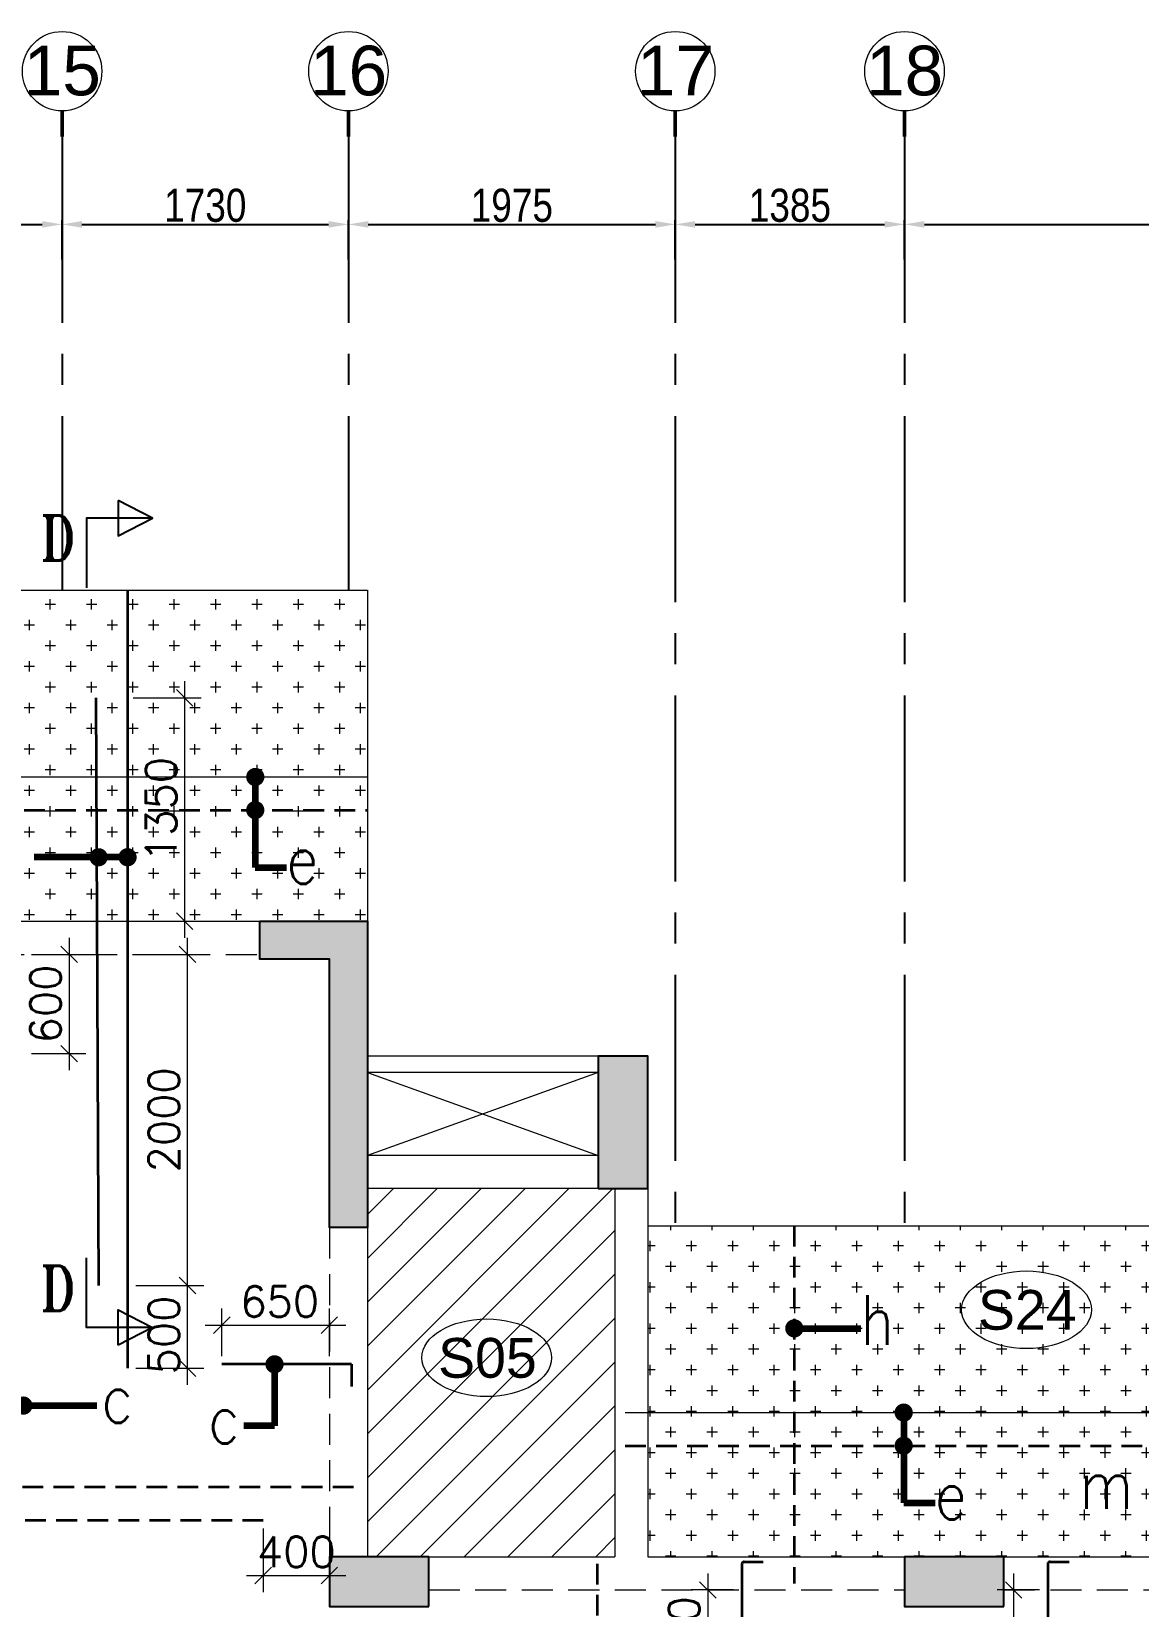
# Model space of a CAD drawing. Header units: millimetres. Extents: x 1255966 to 1543449, y 318653 to 465396.
# Drawn here: x 1278747 to 1285436, y 360888 to 370403 of the extents above; entities that cross this region are included whole.
import ezdxf
from ezdxf.enums import TextEntityAlignment as Align

# ---------------------------------------------------------------- set-up
doc = ezdxf.new("R2010")
doc.units = ezdxf.units.MM
doc.header["$LTSCALE"] = 500
doc.header["$MEASUREMENT"] = 0
doc.header["$PDMODE"] = 34
for name, pattern in [('CONTINOUS', [0]), ('DASHED2', [0.375, 0.25, -0.125]), ('HIDDEN', [0.375, 0.25, -0.125]), ('PHANTOM2', [1.25, 0.625, -0.125, 0.125, -0.125, 0.125, -0.125]), ('Site$0$CENTER2', [1.125, 0.75, -0.125, 0.125, -0.125])]:
    doc.linetypes.add(name, pattern=pattern)
doc.layers.get('Defpoints').update_dxf_attribs({"lineweight": 0})
for name, color, linetype, lineweight in [('ARROW', 1, 'Continuous', 0), ('CALL', 1, 'Continuous', 18), ('CUT OUT', 1, 'Continuous', 13), ('GRID NO.', 7, 'Continuous', 20), ('HATCH', 1, 'Continuous', 5), ('ST-DIM', 1, 'PHANTOM2', 15), ('STC AROW', 211, 'Continuous', 9), ('STC REINF.BOTTOM', 7, 'Continuous', 35), ('TEXT 01', 3, 'Continuous', 15), ('TOWER AREA BEAM..', 3, 'Continuous', 20), ('TOWER COL HATCH', 253, 'Continuous', 20)]:
    doc.layers.add(name, color=color, linetype=linetype, lineweight=lineweight)
for name, color, linetype in [('GRID', 7, 'Continuous'), ('GRID DIM', 7, 'Continuous'), ('S-COLUMN-HATCH', 253, 'Continuous'), ('S-FRAMING PLAN', 4, 'Continuous'), ('S-T', 3, 'Continuous'), ('sec', 31, 'Continuous'), ('TEXT-20', 3, 'Continuous'), ('TOWER AREA COLUMN.', 6, 'Continuous')]:
    doc.layers.add(name, color=color, linetype=linetype)
doc.styles.add('ABHI', font='arial.ttf')
doc.styles.add('D50', font='arial.ttf', dxfattribs={"width": 0.8})
doc.styles.add('ROMANCE', font='romans.shx')
doc.styles.add('RT', font='romant.shx', dxfattribs={"height": 8})
doc.styles.add('S-T', font='romans.shx')
doc.dimstyles.new('GRID DIM', dxfattribs={"dimtxt": 250, "dimasz": 100, "dimexe": 75, "dimexo": 0, "dimgap": 50, "dimtad": 1, "dimdec": 0, "dimzin": 0, "dimdsep": 46, "dimtxsty": 'ROMANCE', "dimblk": 'ARCHTICK', "dimcen": 0, "dimdle": 0.5, "dimclrd": 8, "dimclre": 8, "dimclrt": 3, "dimadec": 0, "dimazin": 0, "dimtfac": 1, "dimtdec": 0, "dimtmove": 0, "dimatfit": 3, "dimldrblk": 'DOT', "dimfxl": 200, "dimtolj": 1, "dimtzin": 0, "dimlwd": -1, "dimlwe": -1, "dimarcsym": 2})
doc.dimstyles.new('INNER DIM', dxfattribs={"dimtxt": 200, "dimasz": 120, "dimexe": 25, "dimexo": 25, "dimgap": 12, "dimtad": 1, "dimdec": 0, "dimrnd": 5, "dimzin": 0, "dimdsep": 46, "dimtxsty": 'D50', "dimcen": 0.09, "dimdle": 25, "dimclrt": 6, "dimadec": 0, "dimazin": 0, "dimtfac": 1, "dimtdec": 0, "dimtofl": 0, "dimtmove": 1, "dimatfit": 3, "dimfxl": 75, "dimtolj": 1, "dimtzin": 0, "dimarcsym": 0})
pattern_1 = [(90, (-1381890.62, -304839.69), (-125, 125), [62.5, -187.5]), (180, (-1381859.37, -304808.44), (-125, -125), [62.5, -187.5])]

# ---------------------------------------------------------------- blocks, each defined once
blk = doc.blocks.new('GRID MARK')
at = {"layer": 'GRID NO.', "const_width": 50}
blk.add_lwpolyline([(0, -541), (0, -891)], dxfattribs=at)
at = {"layer": 'GRID NO.'}
blk.add_circle((0, 0), 541, dxfattribs=at)
at = {"layer": 'GRID NO.', "style": 'D50', "width": 0.8}
blk.add_attdef('Y1', text='', height=500, dxfattribs=at).set_placement((-33, -267), align=Align.CENTER)
blk = doc.blocks.new('*D376')
at = {"layer": 'Defpoints', "color": 0, "linetype": 'Continuous', "transparency": 16777216}
for p in [(1278931.6, 369237.4), (1278931.6, 368999.4), (1277431.6, 368926.4)]:
    blk.add_point(p, dxfattribs=at)
at = {"layer": 'GRID DIM', "color": 0, "linetype": 'Continuous', "lineweight": -2, "transparency": 16777216}
for p, q in [((1277431.6, 368951.4), (1277431.6, 369262.4)), ((1278931.6, 369024.4), (1278931.6, 369262.4))]:
    blk.add_line(p, q, dxfattribs=at)
at = {"layer": 'GRID DIM', "linetype": 'Continuous', "lineweight": -2, "transparency": 16777216}
blk.add_line((1277551.6, 369237.4), (1278811.6, 369237.4), dxfattribs=at)
at = {"layer": 'GRID DIM', "linetype": 'Continuous', "transparency": 16777216}
for points in [[(1277551.6, 369257.4), (1277551.6, 369217.4), (1277431.6, 369237.4)], [(1278811.6, 369257.4), (1278811.6, 369217.4), (1278931.6, 369237.4)]]:
    blk.add_solid(points, dxfattribs=at)
at = {"layer": 'GRID DIM', "linetype": 'Continuous', "transparency": 16777216, "insert": (1278181.6, 369351.5), "char_height": 200, "attachment_point": 5, "style": 'D50'}
blk.add_mtext('\\A1;1500', dxfattribs=at)
blk = doc.blocks.new('*D377')
at = {"layer": 'Defpoints', "color": 0, "linetype": 'Continuous', "transparency": 16777216}
for p in [(1280661.6, 369237.4), (1278931.6, 368999.4), (1280661.6, 368999.4)]:
    blk.add_point(p, dxfattribs=at)
at = {"layer": 'GRID DIM', "color": 0, "linetype": 'Continuous', "lineweight": -2, "transparency": 16777216}
for p, q in [((1278931.6, 369024.4), (1278931.6, 369262.4)), ((1280661.6, 369024.4), (1280661.6, 369262.4))]:
    blk.add_line(p, q, dxfattribs=at)
at = {"layer": 'GRID DIM', "linetype": 'Continuous', "lineweight": -2, "transparency": 16777216}
blk.add_line((1279051.6, 369237.4), (1280541.6, 369237.4), dxfattribs=at)
at = {"layer": 'GRID DIM', "linetype": 'Continuous', "transparency": 16777216}
for points in [[(1279051.6, 369257.4), (1279051.6, 369217.4), (1278931.6, 369237.4)], [(1280541.6, 369257.4), (1280541.6, 369217.4), (1280661.6, 369237.4)]]:
    blk.add_solid(points, dxfattribs=at)
at = {"layer": 'GRID DIM', "linetype": 'Continuous', "transparency": 16777216, "insert": (1279796.6, 369351.6), "char_height": 200, "attachment_point": 5, "style": 'D50'}
blk.add_mtext('\\A1;1730', dxfattribs=at)
blk = doc.blocks.new('*D378')
at = {"layer": 'Defpoints', "color": 0, "linetype": 'Continuous', "transparency": 16777216}
for p in [(1282636.6, 369237.4), (1280661.6, 368999.4), (1282636.6, 368999.4)]:
    blk.add_point(p, dxfattribs=at)
at = {"layer": 'GRID DIM', "color": 0, "linetype": 'Continuous', "lineweight": -2, "transparency": 16777216}
for p, q in [((1280661.6, 369024.4), (1280661.6, 369262.4)), ((1282636.6, 369024.4), (1282636.6, 369262.4))]:
    blk.add_line(p, q, dxfattribs=at)
at = {"layer": 'GRID DIM', "linetype": 'Continuous', "lineweight": -2, "transparency": 16777216}
blk.add_line((1280781.6, 369237.4), (1282516.6, 369237.4), dxfattribs=at)
at = {"layer": 'GRID DIM', "linetype": 'Continuous', "transparency": 16777216}
for points in [[(1280781.6, 369257.4), (1280781.6, 369217.4), (1280661.6, 369237.4)], [(1282516.6, 369257.4), (1282516.6, 369217.4), (1282636.6, 369237.4)]]:
    blk.add_solid(points, dxfattribs=at)
at = {"layer": 'GRID DIM', "linetype": 'Continuous', "transparency": 16777216, "insert": (1281649.1, 369351.5), "char_height": 200, "attachment_point": 5, "style": 'D50'}
blk.add_mtext('\\A1;1975', dxfattribs=at)
blk = doc.blocks.new('*D379')
at = {"layer": 'Defpoints', "color": 0, "linetype": 'Continuous', "transparency": 16777216}
for p in [(1284021.6, 369237.4), (1282636.6, 368999.4), (1284021.6, 368999.4)]:
    blk.add_point(p, dxfattribs=at)
at = {"layer": 'GRID DIM', "color": 0, "linetype": 'Continuous', "lineweight": -2, "transparency": 16777216}
for p, q in [((1282636.6, 369024.4), (1282636.6, 369262.4)), ((1284021.6, 369024.4), (1284021.6, 369262.4))]:
    blk.add_line(p, q, dxfattribs=at)
at = {"layer": 'GRID DIM', "linetype": 'Continuous', "lineweight": -2, "transparency": 16777216}
blk.add_line((1282756.6, 369237.4), (1283901.6, 369237.4), dxfattribs=at)
at = {"layer": 'GRID DIM', "linetype": 'Continuous', "transparency": 16777216}
for points in [[(1282756.6, 369257.4), (1282756.6, 369217.4), (1282636.6, 369237.4)], [(1283901.6, 369257.4), (1283901.6, 369217.4), (1284021.6, 369237.4)]]:
    blk.add_solid(points, dxfattribs=at)
at = {"layer": 'GRID DIM', "linetype": 'Continuous', "transparency": 16777216, "insert": (1283329.1, 369351.6), "char_height": 200, "attachment_point": 5, "style": 'D50'}
blk.add_mtext('\\A1;1385', dxfattribs=at)
blk = doc.blocks.new('*D380')
at = {"layer": 'Defpoints', "color": 0, "linetype": 'Continuous', "transparency": 16777216}
for p in [(1287551.6, 369237.4), (1284021.6, 368999.4), (1287551.6, 368715.4)]:
    blk.add_point(p, dxfattribs=at)
at = {"layer": 'GRID DIM', "color": 0, "linetype": 'Continuous', "lineweight": -2, "transparency": 16777216}
for p, q in [((1284021.6, 369024.4), (1284021.6, 369262.4)), ((1287551.6, 368740.4), (1287551.6, 369262.4))]:
    blk.add_line(p, q, dxfattribs=at)
at = {"layer": 'GRID DIM', "linetype": 'Continuous', "lineweight": -2, "transparency": 16777216}
blk.add_line((1284141.6, 369237.4), (1287431.6, 369237.4), dxfattribs=at)
at = {"layer": 'GRID DIM', "linetype": 'Continuous', "transparency": 16777216}
for points in [[(1284141.6, 369257.4), (1284141.6, 369217.4), (1284021.6, 369237.4)], [(1287431.6, 369257.4), (1287431.6, 369217.4), (1287551.6, 369237.4)]]:
    blk.add_solid(points, dxfattribs=at)
at = {"layer": 'GRID DIM', "linetype": 'Continuous', "transparency": 16777216, "insert": (1285786.6, 369351.6), "char_height": 200, "attachment_point": 5, "style": 'D50'}
blk.add_mtext('\\A1;3530', dxfattribs=at)
blk = doc.blocks.new('_ArchTick')
at = {"color": 0, "linetype": 'ByBlock', "const_width": 0.15}
blk.add_lwpolyline([(-0.5, -0.5), (0.5, 0.5)], dxfattribs=at)
blk = doc.blocks.new('_Dot')
at = {"color": 0, "linetype": 'ByBlock', "lineweight": -2}
blk.add_line((-0.5, 0), (-1, 0), dxfattribs=at)
at = {"color": 0, "linetype": 'ByBlock', "const_width": 0.5}
blk.add_lwpolyline([(-0.25, 0, 1), (0.25, 0, 1)], format="xyb", close=True, dxfattribs=at)
blk = doc.blocks.new('_Oblique')
at = {"color": 0, "linetype": 'ByBlock', "lineweight": -2}
blk.add_line((-0.5, -0.5), (0.5, 0.5), dxfattribs=at)
blk = doc.blocks.new('*D602')
at = {"layer": 'Defpoints', "color": 0, "linetype": 'ByBlock', "transparency": 16777216}
for p in [(1280146.6, 361408.2, 0), (1280546.6, 361408.2, 0), (1280546.6, 361075.4)]:
    blk.add_point(p, dxfattribs=at)
at = {"layer": 'ST-DIM', "color": 1, "linetype": 'CONTINOUS', "transparency": 16777216}
for p, q in [((1280146.6, 361358.2), (1280146.6, 360975.4)), ((1280546.6, 361358.2), (1280546.6, 360975.4)), ((1280046.6, 361075.4), (1280646.6, 361075.4))]:
    blk.add_line(p, q, dxfattribs=at)
at = {"layer": 'ST-DIM', "color": 1, "linetype": 'ByBlock', "transparency": 16777216, "xscale": 100, "yscale": 100, "zscale": 100, "rotation": 180}
blk.add_blockref('_Oblique', (1280146.6, 361075.4), dxfattribs=at)
at = {"layer": 'ST-DIM', "color": 1, "linetype": 'ByBlock', "transparency": 16777216, "xscale": 100, "yscale": 100, "zscale": 100}
blk.add_blockref('_Oblique', (1280546.6, 361075.4), dxfattribs=at)
at = {"layer": 'ST-DIM', "color": 3, "linetype": 'ByBlock', "transparency": 16777216, "insert": (1280346.6, 361217.9), "char_height": 185, "attachment_point": 5, "style": 'ROMANCE'}
blk.add_mtext('\\A1;400', dxfattribs=at)
blk = doc.blocks.new('*D603')
at = {"layer": 'Defpoints', "color": 0, "linetype": 'ByBlock', "transparency": 16777216}
for p in [(1280546.6, 362587.2), (1279896.6, 362350.9, 0), (1280546.6, 362350.9, 0)]:
    blk.add_point(p, dxfattribs=at)
at = {"layer": 'ST-DIM', "color": 1, "linetype": 'CONTINOUS', "transparency": 16777216}
for p, q in [((1279896.6, 362400.9), (1279896.6, 362687.2)), ((1280546.6, 362400.9), (1280546.6, 362687.2)), ((1279796.6, 362587.2), (1280646.6, 362587.2))]:
    blk.add_line(p, q, dxfattribs=at)
at = {"layer": 'ST-DIM', "color": 1, "linetype": 'ByBlock', "transparency": 16777216, "xscale": 100, "yscale": 100, "zscale": 100, "rotation": 180}
blk.add_blockref('_Oblique', (1279896.6, 362587.2), dxfattribs=at)
at = {"layer": 'ST-DIM', "color": 1, "linetype": 'ByBlock', "transparency": 16777216, "xscale": 100, "yscale": 100, "zscale": 100}
blk.add_blockref('_Oblique', (1280546.6, 362587.2), dxfattribs=at)
at = {"layer": 'ST-DIM', "color": 3, "linetype": 'ByBlock', "transparency": 16777216, "insert": (1280246.6, 362729.7), "char_height": 185, "attachment_point": 5, "style": 'ROMANCE'}
blk.add_mtext('\\A1;650', dxfattribs=at)
blk = doc.blocks.new('*D666')
at = {"layer": 'Defpoints', "color": 0, "linetype": 'ByBlock', "transparency": 16777216}
for p in [(1284887.2, 360987.9), (1284681.2, 360187.9), (1284887.2, 360187.9)]:
    blk.add_point(p, dxfattribs=at)
at = {"layer": 'ST-DIM', "color": 1, "linetype": 'CONTINOUS', "transparency": 16777216}
for p, q in [((1284681.2, 361087.9), (1284681.2, 360087.9)), ((1284837.2, 360987.9), (1284581.2, 360987.9)), ((1284837.2, 360187.9), (1284581.2, 360187.9))]:
    blk.add_line(p, q, dxfattribs=at)
at = {"layer": 'ST-DIM', "color": 1, "linetype": 'ByBlock', "transparency": 16777216, "xscale": 100, "yscale": 100, "zscale": 100}
for p, rotation in [((1284681.2, 360987.9), 90), ((1284681.2, 360187.9), 270)]:
    blk.add_blockref('_Oblique', p, dxfattribs=dict(at, rotation=rotation))
at = {"layer": 'ST-DIM', "color": 3, "linetype": 'ByBlock', "transparency": 16777216, "insert": (1284538.7, 360587.9), "char_height": 185, "attachment_point": 5, "rotation": 90, "style": 'ROMANCE'}
blk.add_mtext('\\A1;800', dxfattribs=at)
blk = doc.blocks.new('*D667')
at = {"layer": 'Defpoints', "color": 0, "linetype": 'ByBlock', "transparency": 16777216}
for p in [(1283038.7, 360987.9), (1282832.7, 360437.9), (1283038.7, 360437.9)]:
    blk.add_point(p, dxfattribs=at)
at = {"layer": 'ST-DIM', "color": 1, "linetype": 'CONTINOUS', "transparency": 16777216}
for p, q in [((1282832.7, 361087.9), (1282832.7, 360337.9)), ((1282988.7, 360987.9), (1282732.7, 360987.9)), ((1282988.7, 360437.9), (1282732.7, 360437.9))]:
    blk.add_line(p, q, dxfattribs=at)
at = {"layer": 'ST-DIM', "color": 1, "linetype": 'ByBlock', "transparency": 16777216, "xscale": 100, "yscale": 100, "zscale": 100}
for p, rotation in [((1282832.7, 360987.9), 90), ((1282832.7, 360437.9), 270)]:
    blk.add_blockref('_Oblique', p, dxfattribs=dict(at, rotation=rotation))
at = {"layer": 'ST-DIM', "color": 3, "linetype": 'ByBlock', "transparency": 16777216, "insert": (1282690.2, 360712.9), "char_height": 185, "attachment_point": 5, "rotation": 90, "style": 'ROMANCE'}
blk.add_mtext('\\A1;550', dxfattribs=at)
blk = doc.blocks.new('*D760')
at = {"layer": 'Defpoints', "color": 0, "linetype": 'ByBlock', "transparency": 16777216}
for p in [(1278697.6, 364827.7), (1278697.6, 364227.7), (1278974.4, 364227.7)]:
    blk.add_point(p, dxfattribs=at)
at = {"layer": 'ST-DIM', "color": 1, "linetype": 'CONTINOUS', "transparency": 16777216}
for p, q in [((1278974.4, 364927.7), (1278974.4, 364127.7)), ((1278747.6, 364827.7), (1279074.4, 364827.7)), ((1278747.6, 364227.7), (1279074.4, 364227.7))]:
    blk.add_line(p, q, dxfattribs=at)
at = {"layer": 'ST-DIM', "color": 1, "linetype": 'ByBlock', "transparency": 16777216, "xscale": 100, "yscale": 100, "zscale": 100}
for p, rotation in [((1278974.4, 364827.7), 90), ((1278974.4, 364227.7), 270)]:
    blk.add_blockref('_Oblique', p, dxfattribs=dict(at, rotation=rotation))
at = {"layer": 'ST-DIM', "color": 3, "linetype": 'ByBlock', "transparency": 16777216, "insert": (1278831.9, 364527.7), "char_height": 185, "attachment_point": 5, "rotation": 90, "style": 'ROMANCE'}
blk.add_mtext('\\A1;600', dxfattribs=at)
blk = doc.blocks.new('A$Ca8bcdc7a')
at = {"layer": 'HATCH', "ltscale": 10}
h = blk.add_hatch(dxfattribs=at)
h.set_pattern_fill('CROSS', color=1, scale=500, angle=90)
h.set_pattern_definition(pattern_1)
h.paths.add_polyline_path([(5515, 7500), (6165, 7500), (6165, 9500), (2215, 9500), (2100, 9500), (2100, 9000), (2215, 9000), (2215, 7500)])
h = blk.add_hatch(dxfattribs=at)
h.set_pattern_fill('ANSI31', color=1, scale=1500)
h.set_pattern_definition([(45, (-1381890.62, -304839.69), (-132.582521, 132.582521), [])])
h.paths.add_polyline_path([(6165, 3660.2), (6685, 3660.2), (7660, 3660.2), (7660, 5885.2), (6165, 5885.2), (6165, 5650)])
h = blk.add_hatch(dxfattribs=at)
h.set_pattern_fill('CROSS', color=1, scale=500, angle=90)
h.set_pattern_definition(pattern_1)
h.paths.add_polyline_path([(12525, 5660.2), (7860, 5660.2), (7860, 3660.2), (9410, 3660.2), (10160, 3660.2), (12525, 3660.2)])
at = {"layer": 'CUT OUT', "color": 1, "ltscale": 10}
for p, q in [((7560, 6585.2), (6165, 6085.2)), ((6165, 6585.2), (7560, 6085.2))]:
    blk.add_line(p, q, dxfattribs=at)
at = {"layer": 'S-FRAMING PLAN', "color": 3, "linetype": 'ByBlock', "lineweight": 20, "ltscale": 10}
for p, q in [((2215, 7500), (5515, 7500)), ((7560, 6685.2), (6165, 6685.2)), ((7560, 6585.2), (6165, 6585.2)), ((7560, 6085.2), (6165, 6085.2)), ((7560, 5885.2), (6165, 5885.2)), ((7660, 5885.2), (7660, 3660.2)), ((7860, 5885.2), (7860, 3660.2)), ((6165, 5650), (6165, 3660.2)), ((6535, 3660.2), (7660, 3660.2)), ((7860, 3660.2), (9410, 3660.2)), ((10010, 3660.2), (12525, 3660.2))]:
    blk.add_line(p, q, dxfattribs=at)
for points in [[(2100, 9000), (2100, 9500), (6165, 9500), (6165, 7500)], [(7860, 5660.2), (12525, 5660.2)]]:
    blk.add_lwpolyline(points, dxfattribs=at)
at = {"layer": 'TOWER AREA BEAM..', "color": 3, "linetype": 'HIDDEN', "ltscale": 1.5}
for p, q in [((2215, 7300), (5515, 7300)), ((5935, 5650), (5935, 3660.2)), ((6535, 3460.2), (9410, 3460.2)), ((10010, 3460.2), (12940, 3460.2))]:
    blk.add_line(p, q, dxfattribs=at)
blk = doc.blocks.new('3tgra')
at = {"layer": 'TOWER COL HATCH'}
h = blk.add_hatch(color=253, dxfattribs=at)
h.dxf.hatch_style = 1
h.paths.add_polyline_path([(1387405.6, 93641.6), (1388055.6, 93641.6), (1388055.6, 91791.6), (1387825.6, 91791.6), (1387825.6, 93411.6), (1387405.6, 93411.6)])
h = blk.add_hatch(color=253, dxfattribs=at)
h.dxf.hatch_style = 1
h.paths.add_polyline_path([(1389450.6, 92026.7), (1389750.6, 92026.7), (1389750.6, 92826.7), (1389450.6, 92826.7)])
h = blk.add_hatch(color=253, dxfattribs=at)
h.dxf.hatch_style = 1
h.paths.add_polyline_path([(1388425.6, 89501.7), (1388425.6, 89801.7), (1387825.6, 89801.7), (1387825.6, 89501.7)])
h = blk.add_hatch(color=253, dxfattribs=at)
h.dxf.hatch_style = 1
h.paths.add_polyline_path([(1391900.6, 89501.7), (1391900.6, 89801.7), (1391300.6, 89801.7), (1391300.6, 89501.7)])
at = {"layer": 'TOWER AREA COLUMN.', "color": 4}
blk.add_lwpolyline([(1387405.6, 93641.6), (1388055.6, 93641.6), (1388055.6, 91791.6), (1387825.6, 91791.6), (1387825.6, 93411.6), (1387405.6, 93411.6), (1387405.6, 93641.6)], dxfattribs=at)
for points in [[(1389450.6, 92026.7), (1389750.6, 92026.7), (1389750.6, 92826.7), (1389450.6, 92826.7)], [(1388425.6, 89501.7), (1388425.6, 89801.7), (1387825.6, 89801.7), (1387825.6, 89501.7)], [(1391900.6, 89501.7), (1391900.6, 89801.7), (1391300.6, 89801.7), (1391300.6, 89501.7)]]:
    blk.add_lwpolyline(points, close=True, dxfattribs=at)
blk = doc.blocks.new('*D780')
at = {"layer": 'Defpoints', "color": 0, "linetype": 'ByBlock', "transparency": 16777216}
for p in [(1279327.1, 362827.7), (1279688.9, 362827.7), (1279327.1, 362327.7)]:
    blk.add_point(p, dxfattribs=at)
at = {"layer": 'ST-DIM', "color": 1, "linetype": 'CONTINOUS', "transparency": 16777216}
for p, q in [((1279688.9, 362227.7), (1279688.9, 362927.7)), ((1279377.1, 362827.7), (1279788.9, 362827.7)), ((1279377.1, 362327.7), (1279788.9, 362327.7))]:
    blk.add_line(p, q, dxfattribs=at)
at = {"layer": 'ST-DIM', "color": 1, "linetype": 'ByBlock', "transparency": 16777216, "xscale": 100, "yscale": 100, "zscale": 100}
for p, rotation in [((1279688.9, 362827.7), 90), ((1279688.9, 362327.7), 270)]:
    blk.add_blockref('_Oblique', p, dxfattribs=dict(at, rotation=rotation))
at = {"layer": 'ST-DIM', "color": 3, "linetype": 'ByBlock', "transparency": 16777216, "insert": (1279546.4, 362527.7), "char_height": 185, "attachment_point": 5, "rotation": 90, "style": 'ROMANCE'}
blk.add_mtext('\\A1;500', dxfattribs=at)
blk = doc.blocks.new('*D781')
at = {"layer": 'Defpoints', "color": 0, "linetype": 'ByBlock', "transparency": 16777216}
for p in [(1279327.1, 364827.7), (1279688.9, 364827.7), (1279327.1, 362827.7)]:
    blk.add_point(p, dxfattribs=at)
at = {"layer": 'ST-DIM', "color": 1, "linetype": 'CONTINOUS', "transparency": 16777216}
for p, q in [((1279688.9, 362727.7), (1279688.9, 364927.7)), ((1279377.1, 364827.7), (1279788.9, 364827.7)), ((1279377.1, 362827.7), (1279788.9, 362827.7))]:
    blk.add_line(p, q, dxfattribs=at)
at = {"layer": 'ST-DIM', "color": 1, "linetype": 'ByBlock', "transparency": 16777216, "xscale": 100, "yscale": 100, "zscale": 100}
for p, rotation in [((1279688.9, 364827.7), 90), ((1279688.9, 362827.7), 270)]:
    blk.add_blockref('_Oblique', p, dxfattribs=dict(at, rotation=rotation))
at = {"layer": 'ST-DIM', "color": 3, "linetype": 'ByBlock', "transparency": 16777216, "insert": (1279546.4, 363827.7), "char_height": 185, "attachment_point": 5, "rotation": 90, "style": 'ROMANCE'}
blk.add_mtext('\\A1;2000', dxfattribs=at)
blk = doc.blocks.new('*D782')
at = {"layer": 'Defpoints', "color": 0, "linetype": 'ByBlock', "transparency": 16777216}
for p in [(1279310.4, 366377.3), (1279672.3, 366377.3), (1279327.1, 365027.7)]:
    blk.add_point(p, dxfattribs=at)
at = {"layer": 'ST-DIM', "color": 1, "linetype": 'CONTINOUS', "transparency": 16777216}
for p, q in [((1279672.3, 364927.7), (1279672.3, 366477.3)), ((1279360.4, 366377.3), (1279772.3, 366377.3)), ((1279377.1, 365027.7), (1279772.3, 365027.7))]:
    blk.add_line(p, q, dxfattribs=at)
at = {"layer": 'ST-DIM', "color": 1, "linetype": 'ByBlock', "transparency": 16777216, "xscale": 100, "yscale": 100, "zscale": 100}
for p, rotation in [((1279672.3, 366377.3), 90), ((1279672.3, 365027.7), 270)]:
    blk.add_blockref('_Oblique', p, dxfattribs=dict(at, rotation=rotation))
at = {"layer": 'ST-DIM', "color": 3, "linetype": 'ByBlock', "transparency": 16777216, "insert": (1279529.8, 365702.5), "char_height": 185, "attachment_point": 5, "rotation": 90, "style": 'ROMANCE'}
blk.add_mtext('\\A1;1350', dxfattribs=at)

msp = doc.modelspace()

# ---------------------------------------------------------------- linework, layer by layer
at = {"layer": 'CALL', "color": 200, "linetype": 'Continuous', "ltscale": 10}
for centre in [(1284759.2, 362680.6, -1.8), (1281497.2, 362390.5, 0)]:
    msp.add_ellipse(centre, major_axis=(392.2, 0), ratio=0.597584, dxfattribs=at)
at = {"layer": 'GRID', "color": 16, "linetype": 'Site$0$CENTER2', "ltscale": 3}
for points in [[(1278931.6, 369767.3), (1278931.6, 367027.7)], [(1280661.6, 369767.3), (1280661.6, 367027.7)], [(1282636.6, 369767.3), (1282636.6, 363187.9)], [(1284021.6, 369767.3), (1284021.6, 363187.9)]]:
    msp.add_lwpolyline(points, dxfattribs=at)
at = {"layer": 'sec', "color": 4}
for points in [[(1279270, 367569.9), (1279270, 367355.6), (1279478.7, 367462.8), (1279270, 367569.9)], [(1279478.7, 367462.8), (1279079.8, 367462.8), (1279079.8, 367042.7)], [(1279478.7, 362573.4), (1279079.8, 362573.4), (1279079.8, 362993.4)], [(1279270, 362466.3), (1279270, 362680.6), (1279478.7, 362573.4), (1279270, 362466.3)]]:
    msp.add_lwpolyline(points, dxfattribs=at)
at = {"layer": 'STC AROW', "color": 4, "ltscale": 10}
for p, q in [((1276826.6, 365899.2), (1280776.6, 365899.2)), ((1282333.4, 362059.3), (1287236.6, 362059.3))]:
    msp.add_line(p, q, dxfattribs=at)
at = {"layer": 'STC REINF.BOTTOM', "color": 4, "linetype": 'Continuous'}
for p, q in [((1279327.1, 367027.7), (1279327.1, 362327.7)), ((1279135.4, 366377.3, -0.6), (1279152.1, 362827.7, 0)), ((1280680.1, 362350.9, 0), (1279896.6, 362350.9, 0)), ((1280680.1, 362350.9, 0), (1280680.1, 362216.2, 0)), ((1283038.7, 361143.7), (1283038.7, 360437.9)), ((1283053.7, 361158.7), (1283167.8, 361158.7)), ((1284887.2, 361143.7), (1284887.2, 360187.9)), ((1284902.2, 361158.7), (1285016.3, 361158.7))]:
    msp.add_line(p, q, dxfattribs=at)
at = {"layer": 'STC REINF.BOTTOM', "color": 4, "linetype": 'DASHED2'}
for p, q in [((1276826.6, 365699.2), (1280776.6, 365699.2)), ((1283355.8, 363187.9), (1283355.8, 361026.2)), ((1282333.4, 361859.3), (1287236.6, 361859.3)), ((1280691.5, 361608.2, 0), (1276285.5, 361608.2, 0)), ((1280146.6, 361408.2, 0), (1276841.6, 361408.2, 0)), ((1282164.4, 361146.1, 0), (1282164.4, 357266.2))]:
    msp.add_line(p, q, dxfattribs=at)
at = {"layer": 'STC REINF.BOTTOM', "color": 4, "linetype": 'Continuous'}
for centre in [(1283053.7, 361143.7), (1284902.2, 361143.7)]:
    msp.add_arc(centre, 15, 90, 180, dxfattribs=at)

# ---------------------------------------------------------------- block references
at = {"layer": 'CUT OUT', "color": 4}
msp.add_blockref('3tgra', (-107279, 271386.2), dxfattribs=at)
at = {"layer": 'GRID NO.'}
ref = msp.add_blockref('GRID MARK', (1278931.6, 370162.6), dxfattribs=dict(at, xscale=0.4435200000032785, yscale=0.4435200000032785, zscale=0.4435200000032785))
ref.add_attrib('Y1', '15', dxfattribs={"height": 300, "style": 'D50'}).set_placement((1278932.6, 370017), align=Align.CENTER)
ref = msp.add_blockref('GRID MARK', (1280661.6, 370162.6), dxfattribs=dict(at, xscale=0.4435200000032785, yscale=0.4435200000032785, zscale=0.4435200000032785))
ref.add_attrib('Y1', '16', dxfattribs={"height": 300, "style": 'D50'}).set_placement((1280662.6, 370017), align=Align.CENTER)
ref = msp.add_blockref('GRID MARK', (1282636.6, 370162.6), dxfattribs=dict(at, xscale=0.4435200000032785, yscale=0.4435200000032785, zscale=0.4435200000032785))
ref.add_attrib('Y1', '17', dxfattribs={"height": 300, "style": 'D50'}).set_placement((1282637.6, 370017), align=Align.CENTER)
ref = msp.add_blockref('GRID MARK', (1284021.6, 370162.6), dxfattribs=dict(at, xscale=0.4435200000032785, yscale=0.4435200000032785, zscale=0.4435200000032785))
ref.add_attrib('Y1', '18', dxfattribs={"height": 300, "style": 'D50'}).set_placement((1284022.6, 370017), align=Align.CENTER)
at = {"layer": 'S-COLUMN-HATCH', "color": 4, "ltscale": 10}
msp.add_blockref('A$Ca8bcdc7a', (1274611.6, 357527.7), dxfattribs=at)

# ---------------------------------------------------------------- texts
at = {"layer": 'S-T', "color": 2, "linetype": 'Continuous', "ltscale": 10, "style": 'S-T', "width": 0.85}
for s, p in [('e', (1280285, 365253.3, 42.6)), ('h', (1283753.8, 362468.2, 42.6)), ('c', (1279166.5, 361996.7, 42.6)), ('c', (1279811.7, 361871.7, 42.6)), ('m', (1285078.2, 361477, 42.6)), ('e', (1284203.1, 361413.5, 42.6))]:
    msp.add_text(s, height=300, dxfattribs=at).set_placement(p)
at = {"layer": 'TEXT 01', "color": 2, "linetype": 'Continuous', "style": 'ABHI'}
for s, p in [('S24', (1284465.4, 362560, -1.8)), ('S05', (1281203.4, 362269.9, 0))]:
    msp.add_text(s, height=240, dxfattribs=at).set_placement(p)
at = {"layer": 'TEXT-20', "color": 4, "lineweight": 20, "ltscale": 0.2, "style": 'RT', "width": 0.85}
for p in [(1278797.9, 367206.8), (1278797.9, 362673.9)]:
    msp.add_text('D', height=272.2, dxfattribs=at).set_placement(p)

# ---------------------------------------------------------------- dimensions: what is measured, and where the dimension line sits
at = {"layer": 'GRID DIM', "color": 0, "linetype": 'Continuous'}
for base, p1, p2, picture, middle in [((1278931.6, 369237.4), (1277431.6, 368926.4), (1278931.6, 368999.4), '*D376', (1278181.6, 369351.5)), ((1280661.6, 369237.4), (1278931.6, 368999.4), (1280661.6, 368999.4), '*D377', (1279796.6, 369351.6)), ((1282636.6, 369237.4), (1280661.6, 368999.4), (1282636.6, 368999.4), '*D378', (1281649.1, 369351.5)), ((1284021.6, 369237.4), (1282636.6, 368999.4), (1284021.6, 368999.4), '*D379', (1283329.1, 369351.6)), ((1287551.6, 369237.4), (1284021.6, 368999.4), (1287551.6, 368715.4), '*D380', (1285786.6, 369351.6))]:
    dim = msp.add_linear_dim(base=base, p1=p1, p2=p2, dimstyle='INNER DIM', override={"dimclrd": 256, "dimclrt": 256}, dxfattribs=at)
    dim.commit()
    dim.dimension.update_dxf_attribs({"geometry": picture, "text_midpoint": middle})
at = {"layer": 'ST-DIM', "linetype": 'ByBlock'}
for base, p1, p2, angle, picture, middle in [((1279672.3, 366377.3), (1279327.1, 365027.7), (1279310.4, 366377.3), 90, '*D782', (1279529.8, 365702.5)), ((1278974.4, 364227.7), (1278697.6, 364827.7), (1278697.6, 364227.7), 90, '*D760', (1278831.9, 364527.7)), ((1279688.9, 364827.7), (1279327.1, 362827.7), (1279327.1, 364827.7), 90, '*D781', (1279546.4, 363827.7)), ((1284681.2, 360187.9), (1284887.2, 360987.9), (1284887.2, 360187.9), 270, '*D666', (1284538.7, 360587.9))]:
    dim = msp.add_linear_dim(base=base, p1=p1, p2=p2, angle=angle, dimstyle='GRID DIM', override={"dimtxt": 185, "dimexe": 100, "dimexo": 50, "dimblk1": 'Oblique', "dimblk2": 'Oblique', "dimsah": 1, "dimdle": 100, "dimclrd": 1, "dimclre": 1}, dxfattribs=at)
    dim.commit()
    dim.dimension.update_dxf_attribs({"geometry": picture, "text_midpoint": middle})
for base, p1, p2, angle, picture, middle in [((1279688.9, 362827.7), (1279327.1, 362327.7), (1279327.1, 362827.7), 90, '*D780', (1279688.9, 362527.7)), ((1282832.7, 360437.9), (1283038.7, 360987.9), (1283038.7, 360437.9), 270, '*D667', (1282832.7, 360712.9))]:
    dim = msp.add_linear_dim(base=base, p1=p1, p2=p2, angle=angle, dimstyle='GRID DIM', override={"dimtxt": 185, "dimexe": 100, "dimexo": 50, "dimblk1": 'Oblique', "dimblk2": 'Oblique', "dimsah": 1, "dimdle": 100, "dimclrd": 1, "dimclre": 1}, dxfattribs=at)
    dim.commit()
    dim.dimension.update_dxf_attribs({"geometry": picture, "text_midpoint": middle, "dimtype": 160})
for base, p1, p2, picture, middle in [((1280546.6, 362587.2, 0), (1279896.6, 362350.9, 0), (1280546.6, 362350.9, 0), '*D603', (1280246.6, 362587.2, 0)), ((1280546.6, 361075.4, 0), (1280146.6, 361408.2, 0), (1280546.6, 361408.2, 0), '*D602', (1280346.6, 361075.4, 0))]:
    dim = msp.add_linear_dim(base=base, p1=p1, p2=p2, dimstyle='GRID DIM', override={"dimtxt": 185, "dimexe": 100, "dimexo": 50, "dimblk1": 'Oblique', "dimblk2": 'Oblique', "dimsah": 1, "dimdle": 100, "dimclrd": 1, "dimclre": 1}, dxfattribs=at)
    dim.commit()
    dim.dimension.update_dxf_attribs({"geometry": picture, "text_midpoint": middle, "dimtype": 160})

# ---------------------------------------------------------------- leaders
at = {"layer": 'ARROW', "linetype": 'ByBlock'}
for points in [[(1280098.7, 365899.2), (1280098.7, 365353.1), (1280288.4, 365353.1)], [(1280098.7, 365699.2), (1280098.7, 365353.1), (1280288.4, 365353.1)], [(1279152.1, 365414.1, -0.5), (1278761.9, 365414.1, -0.5)], [(1279327.1, 365414.1, 0.1), (1278761.9, 365414.1, 0.1)], [(1283355.8, 362568), (1283757.3, 362568)], [(1280215.3, 362350.9, 0), (1280215.3, 361979.3, 0), (1280028.9, 361979.3, 0)], [(1278522.6, 362101.6), (1279141, 362101.6)], [(1278697.6, 362101.6), (1279141, 362101.6)], [(1284016.8, 362059.3), (1284016.8, 361513.3), (1284206.6, 361513.3)], [(1284016.8, 361859.3), (1284016.8, 361513.3), (1284206.6, 361513.3)]]:
    msp.add_leader(points, dimstyle='GRID DIM', override={"dimasz": 110, "dimtad": 0, "dimclrd": 1, "dimlwd": 65534}, dxfattribs=at)

doc.saveas('drawing.dxf')
